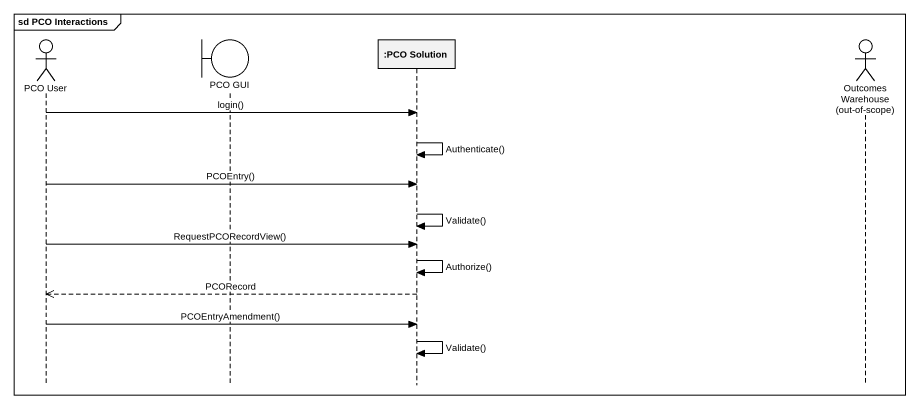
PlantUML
@startuml
mainframe sd PCO Interactions
hide footbox
actor "PCO User" as PCO_User
boundary "PCO GUI" as PCO_GUI
participant ":PCO Solution" as PCO_Solution
actor "Outcomes Warehouse (out-of-scope)" as Outcomes_Warehouse_out_of

PCO_User -> PCO_Solution : login()
PCO_Solution -> PCO_Solution : Authenticate()
PCO_User -> PCO_Solution : PCOEntry()
PCO_Solution -> PCO_Solution : Validate()
PCO_User -> PCO_Solution : RequestPCORecordView()
PCO_Solution -> PCO_Solution : Authorize()
PCO_Solution -->> PCO_User : PCORecord
PCO_User -> PCO_Solution : PCOEntryAmendment()
PCO_Solution -> PCO_Solution : Validate()
@enduml
